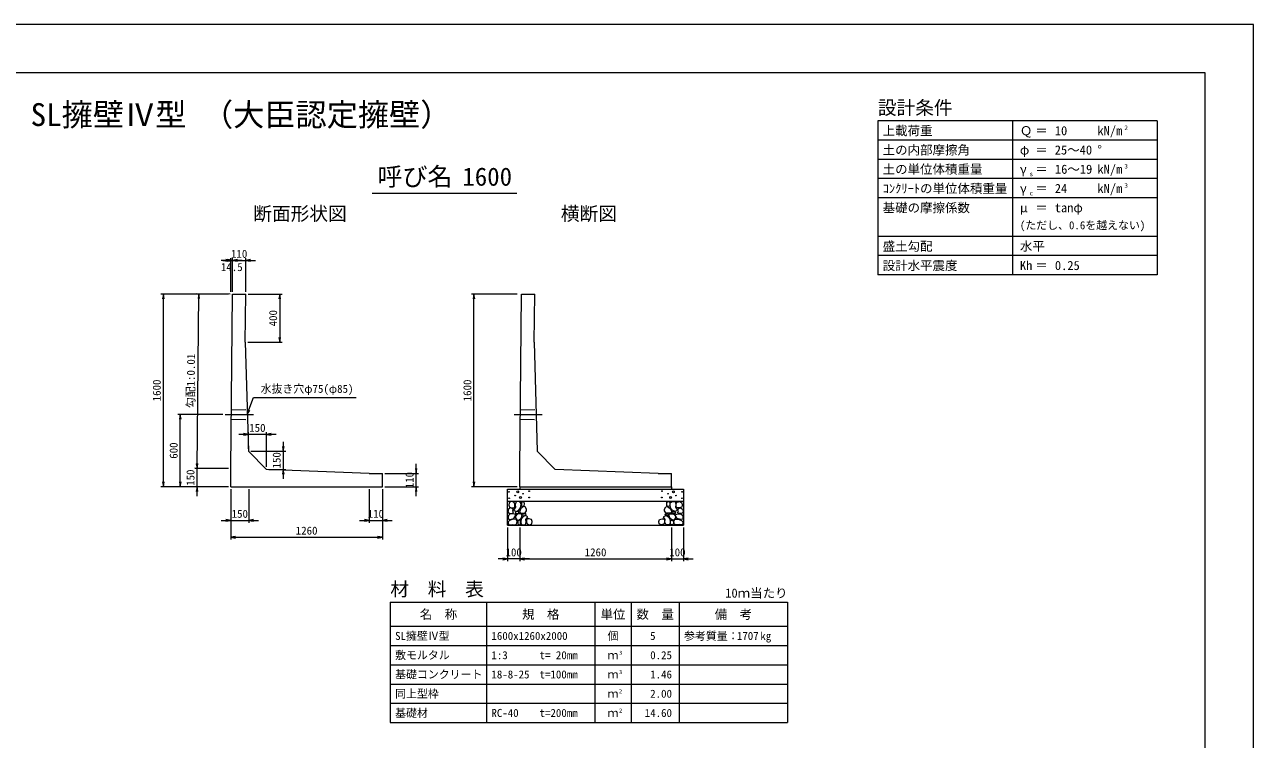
# Model space of a CAD drawing. Units: millimetres at full size, sheet at 1:20. Extents: x 0 to 16820, y 0 to 11880.
# Drawn here: x 6612 to 16820, y 5940 to 11880 of the extents above; entities that cross this region are included whole.
import ezdxf
from ezdxf.enums import TextEntityAlignment as Align

# ---------------------------------------------------------------- set-up
doc = ezdxf.new("R2010")
doc.units = ezdxf.units.MM
doc.header["$LTSCALE"] = 20
doc.linetypes.add('CHAIN', pattern=[18.5, 12, -1.5, 3.5, -1.5])
doc.linetypes.add('DASHED_SPACED', pattern=[12, 6, -6])
for name, color, linetype, lineweight in [('D-BMK', 2, 'CHAIN', 13), ('D-DCR-HCHn', 4, 'Continuous', 9), ('D-MTR-FRAM', 7, 'Continuous', 13), ('D-MTR-LINE', 7, 'Continuous', 13), ('D-STR-DIM', 7, 'Continuous', 13), ('D-STR-STRn', 1, 'Continuous', 13), ('D-STR-TXT', 7, 'Continuous', 13), ('D-TTL', 2, 'Continuous', 13), ('D-TTL-FRAM', 2, 'Continuous', 13), ('D-TTL-LINE', 7, 'Continuous', 13), ('D-TTL-TXT', 7, 'Continuous', 13)]:
    doc.layers.add(name, color=color, linetype=linetype, lineweight=lineweight)
doc.layers.add('D-MTR', color=7, linetype='Continuous')
doc.layers.add('D-MTR-TXT', color=7, linetype='Continuous')
doc.styles.add('ＭＳ ゴシック', font='')
doc.styles.get('ＭＳ ゴシック').set_extended_font_data('MS Gothic')

# ---------------------------------------------------------------- blocks, each defined once
blk = doc.blocks.new('open_arrow')
at = {"color": 0, "linetype": 'Continuous', "lineweight": -2}
blk.add_lwpolyline([(7.5, 1.25), (0, 0), (7.5, -1.25)], dxfattribs=at)

msp = doc.modelspace()

# ---------------------------------------------------------------- linework, layer by layer
at = {"layer": 'D-BMK'}
for p, q in [((8279.5, 8640), (8512.36, 8640)), ((10679.5, 8640), (10912.36, 8640))]:
    msp.add_line(p, q, dxfattribs=at)
at = {"layer": 'D-DCR-HCHn'}
for points in [[(10632.28, 7853.81), (10625.35, 7833), (10634.59, 7819.14), (10657.71, 7816.82), (10673.49, 7823.6), (10666.95, 7839.94), (10671.58, 7849.18), (10662.33, 7858.43), (10648.46, 7863.05)], [(10676.2, 7911.59), (10655.4, 7916.22), (10636.9, 7906.97), (10634.59, 7886.17), (10639.21, 7869.99), (10662.33, 7863.05), (10678.51, 7863.05), (10685.44, 7874.61), (10685.44, 7900.04)], [(10694.69, 7913.91), (10687.76, 7893.1), (10690.07, 7869.99), (10673.89, 7844.56), (10694.69, 7833), (10717.8, 7844.56), (10731.67, 7863.05), (10736.3, 7893.1), (10731.67, 7909.28), (10717.8, 7916.22)], [(10733.98, 7858.43), (10722.43, 7830.69), (10731.67, 7819.14), (10759.41, 7819.14), (10770.97, 7823.76), (10782.53, 7839.94), (10782.53, 7853.81), (10770.97, 7872.3), (10757.1, 7874.61)], [(10738.61, 7909.28), (10738.61, 7881.55), (10750.16, 7874.61), (10761.72, 7881.55), (10764.03, 7897.73), (10761.72, 7911.59), (10745.54, 7916.22)], [(11976.02, 7858.43), (11987.57, 7830.69), (11978.33, 7819.14), (11950.59, 7819.14), (11939.03, 7823.76), (11927.47, 7839.94), (11927.47, 7853.81), (11939.03, 7872.3), (11952.9, 7874.61)], [(11971.39, 7909.28), (11971.39, 7881.55), (11959.84, 7874.61), (11948.28, 7881.55), (11945.97, 7897.73), (11948.28, 7911.59), (11964.46, 7916.22)], [(12015.31, 7913.91), (12022.24, 7893.1), (12019.93, 7869.99), (12036.11, 7844.56), (12015.31, 7833), (11992.2, 7844.56), (11978.33, 7863.05), (11973.7, 7893.1), (11978.33, 7909.28), (11992.2, 7916.22)], [(12033.8, 7911.59), (12054.6, 7916.22), (12073.1, 7906.97), (12075.41, 7886.17), (12070.79, 7869.99), (12047.67, 7863.05), (12031.49, 7863.05), (12024.56, 7874.61), (12024.56, 7900.04)], [(12077.72, 7853.81), (12084.65, 7833), (12075.41, 7819.14), (12052.29, 7816.82), (12036.51, 7823.6), (12043.05, 7839.94), (12038.42, 7849.18), (12047.67, 7858.43), (12061.54, 7863.05)], [(10676.16, 7777.01), (10693.28, 7802.69), (10691.14, 7809.11), (10667.59, 7815.53), (10646.19, 7813.39), (10631.21, 7800.55), (10629.07, 7785.57), (10631.21, 7770.59), (10648.33, 7766.31)], [(10684.72, 7723.5), (10699.7, 7729.92), (10703.98, 7751.33), (10695.42, 7766.31), (10680.44, 7770.59), (10661.17, 7768.45), (10639.77, 7759.89), (10629.07, 7747.05), (10629.07, 7732.06), (10635.49, 7723.5), (10661.17, 7725.64)], [(10699.31, 7833), (10687.76, 7823.76), (10692.38, 7816.82), (10708.56, 7816.82), (10715.49, 7819.14), (10720.12, 7828.38), (10713.18, 7835.32)], [(10736.08, 7777.01), (10746.78, 7802.69), (10738.22, 7813.39), (10712.54, 7813.39), (10701.84, 7809.11), (10691.14, 7794.13), (10691.14, 7781.29), (10701.84, 7764.17), (10714.68, 7762.03)], [(10731.8, 7729.92), (10731.8, 7755.61), (10721.1, 7762.03), (10710.4, 7755.61), (10708.26, 7740.62), (10710.4, 7727.78), (10725.38, 7723.5)], [(10772.47, 7725.64), (10778.89, 7744.91), (10776.75, 7766.31), (10791.73, 7789.85), (10772.47, 7800.55), (10751.06, 7789.85), (10738.22, 7772.73), (10733.94, 7744.91), (10738.22, 7729.92), (10751.06, 7723.5)], [(10768.19, 7800.55), (10778.89, 7809.11), (10774.61, 7815.53), (10759.62, 7815.53), (10753.2, 7813.39), (10748.92, 7804.83), (10755.34, 7798.41)], [(10789.59, 7727.78), (10808.85, 7723.5), (10825.97, 7732.06), (10828.11, 7751.33), (10823.83, 7766.31), (10802.43, 7772.73), (10787.45, 7772.73), (10781.03, 7762.03), (10781.03, 7738.48)], [(11920.41, 7727.78), (11901.15, 7723.5), (11884.03, 7732.06), (11881.89, 7751.33), (11886.17, 7766.31), (11907.57, 7772.73), (11922.55, 7772.73), (11928.97, 7762.03), (11928.97, 7738.48)], [(11937.53, 7725.64), (11931.11, 7744.91), (11933.25, 7766.31), (11918.27, 7789.85), (11937.53, 7800.55), (11958.94, 7789.85), (11971.78, 7772.73), (11976.06, 7744.91), (11971.78, 7729.92), (11958.94, 7723.5)], [(11941.81, 7800.55), (11931.11, 7809.11), (11935.39, 7815.53), (11950.38, 7815.53), (11956.8, 7813.39), (11961.08, 7804.83), (11954.66, 7798.41)], [(11973.92, 7777.01), (11963.22, 7802.69), (11971.78, 7813.39), (11997.46, 7813.39), (12008.16, 7809.11), (12018.86, 7794.13), (12018.86, 7781.29), (12008.16, 7764.17), (11995.32, 7762.03)], [(11978.2, 7729.92), (11978.2, 7755.61), (11988.9, 7762.03), (11999.6, 7755.61), (12001.74, 7740.62), (11999.6, 7727.78), (11984.62, 7723.5)], [(12010.69, 7833), (12022.24, 7823.76), (12017.62, 7816.82), (12001.44, 7816.82), (11994.51, 7819.14), (11989.88, 7828.38), (11996.82, 7835.32)], [(12025.28, 7723.5), (12010.3, 7729.92), (12006.02, 7751.33), (12014.58, 7766.31), (12029.56, 7770.59), (12048.83, 7768.45), (12070.23, 7759.89), (12080.93, 7747.05), (12080.93, 7732.06), (12074.51, 7723.5), (12048.83, 7725.64)], [(12033.84, 7777.01), (12016.72, 7802.69), (12018.86, 7809.11), (12042.41, 7815.53), (12063.81, 7813.39), (12078.79, 7800.55), (12080.93, 7785.57), (12078.79, 7770.59), (12061.67, 7766.31)]]:
    msp.add_lwpolyline(points, close=True, dxfattribs=at)
for centre, radius in [((10635.73, 7997.43), 3), ((10687.29, 7965.76), 3), ((10708.34, 7997.43), 7.5), ((10752.71, 7981.64), 3), ((10803.13, 8003.48), 3), ((11906.87, 8003.48), 3), ((11957.29, 7981.64), 3), ((12001.66, 7997.43), 7.5), ((12022.71, 7965.76), 3), ((12074.27, 7997.43), 3), ((10636.87, 7943.92), 3), ((10731.66, 7949.97), 7.5), ((10804.27, 7949.97), 3), ((11905.73, 7949.97), 3), ((11978.34, 7949.97), 7.5), ((12073.13, 7943.92), 3)]:
    msp.add_circle(centre, radius, dxfattribs=at)
at = {"layer": 'D-MTR-FRAM'}
for p, q in [((9650, 7080), (12950, 7080)), ((9650, 7080), (9650, 6080)), ((12950, 7080), (12950, 6080)), ((9650, 6080), (12950, 6080))]:
    msp.add_line(p, q, dxfattribs=at)
at = {"layer": 'D-MTR-LINE'}
for p, q in [((10450, 7080), (10450, 6080)), ((11350, 7080), (11350, 6080)), ((11650, 7080), (11650, 6080)), ((12050, 7080), (12050, 6080)), ((9650, 6880), (12950, 6880)), ((9650, 6720), (12950, 6720)), ((9650, 6560), (12950, 6560)), ((9650, 6400), (12950, 6400)), ((9650, 6240), (12950, 6240))]:
    msp.add_line(p, q, dxfattribs=at)
at = {"layer": 'D-STR-DIM'}
for p, q in [((8419.5, 9920), (8245, 9920)), ((8259.5, 9920), (8529.51, 9920)), ((8325, 9660), (8325, 9940)), ((8339.5, 9660), (8339.5, 9940)), ((8339.5, 9660), (8339.5, 9940)), ((8449.51, 9660), (8449.51, 9940)), ((8305, 9640), (7745, 9640)), ((7765, 8040), (7765, 9640)), ((8319.5, 9640.2), (8040.01, 9642.99)), ((8045.51, 8192.79), (8060.01, 9642.79)), ((8469.51, 9640), (8751.51, 9640)), ((8731.51, 9640), (8731.51, 9240)), ((10705, 9640), (10325, 9640)), ((10345, 8040), (10345, 9640)), ((8465.51, 9240), (8751.51, 9240)), ((8259.5, 8640), (7885, 8640)), ((7905, 8040), (7905, 8640)), ((8700.95, 8474.16), (8390.95, 8474.16)), ((8470.95, 8354.16), (8470.95, 8494.16)), ((8620.95, 8204.16), (8620.95, 8494.16)), ((8760.95, 8414.16), (8760.95, 8104.16)), ((8045, 7960), (8045, 8270)), ((8490.95, 8334.16), (8780.95, 8334.16)), ((8305, 8190), (8025, 8190)), ((8305, 8190.2), (8025.51, 8192.99)), ((8640.95, 8184.16), (8780.95, 8184.16)), ((9865, 7960), (9865, 8230)), ((9605, 8150), (9885, 8150)), ((8305, 8040), (7745, 8040)), ((8305, 8040), (7885, 8040)), ((8305, 8040), (8025, 8040)), ((8325, 8020), (8325, 7740)), ((8325, 8020), (8325, 7600)), ((8475, 8020), (8475, 7740)), ((9475, 8020), (9475, 7740)), ((9585, 8020), (9585, 7600)), ((9585, 8020), (9585, 7740)), ((9605, 8040), (9885, 8040)), ((10705, 8040), (10325, 8040)), ((8245, 7760), (8555, 7760)), ((9395, 7760), (9665, 7760)), ((10625, 7700), (10625, 7420)), ((10725, 7700), (10725, 7420)), ((10725, 7700), (10725, 7420)), ((11985, 7700), (11985, 7420)), ((11985, 7700), (11985, 7420)), ((12085, 7700), (12085, 7420)), ((8325, 7620), (9585, 7620)), ((10805, 7440), (10545, 7440)), ((10725, 7440), (11985, 7440)), ((11905, 7440), (12165, 7440))]:
    msp.add_line(p, q, dxfattribs=at)
at = {"layer": 'D-STR-STRn'}
for p, q in [((8325, 8190), (8339.5, 9640)), ((8339.5, 9640), (8449.51, 9640)), ((8445.51, 9240), (8449.51, 9640)), ((10725, 8190), (10739.5, 9640)), ((10739.5, 9640), (10849.51, 9640)), ((10845.51, 9240), (10849.51, 9640)), ((8445.51, 9240), (8470.95, 8334.16)), ((10845.51, 9240), (10870.95, 8334.16)), ((8620.95, 8184.16), (8470.95, 8334.16)), ((11020.95, 8184.16), (10870.95, 8334.16)), ((8325, 8040), (8325, 8190)), ((9475, 8150), (8620.95, 8184.16)), ((10725, 8040), (10725, 8190)), ((11875, 8150), (11020.95, 8184.16)), ((9475, 8150), (9585, 8150)), ((9585, 8040), (9585, 8150)), ((11875, 8150), (11985, 8150)), ((11985, 8040), (11985, 8150)), ((8325, 8040), (9585, 8040)), ((10625, 7720), (10625, 8020)), ((10625, 8020), (12085, 8020)), ((10725, 8040), (11985, 8040)), ((10725, 8040), (10725, 8020)), ((11985, 8040), (11985, 8020)), ((12085, 8020), (12085, 7720)), ((10625, 7920), (12085, 7920)), ((10625, 7720), (12085, 7720))]:
    msp.add_line(p, q, dxfattribs=at)
at = {"layer": 'D-STR-STRn', "linetype": 'DASHED_SPACED'}
for p, q in [((8329.88, 8677.5), (8461.17, 8682.49)), ((10729.88, 8677.5), (10861.17, 8682.49)), ((8329.13, 8602.5), (8463.55, 8597.49)), ((10729.13, 8602.5), (10863.55, 8597.49))]:
    msp.add_line(p, q, dxfattribs=at)
at = {"layer": 'D-STR-TXT'}
msp.add_lwpolyline([(8462.36, 8640), (8475.87, 8677.65), (8512.62, 8780), (9365.71, 8780)], dxfattribs=at)
at = {"layer": 'D-TTL'}
for points in [[(0, 0), (16820, 0), (16820, 11880), (0, 11880)], [(400, 400), (16420, 400), (16420, 11480), (400, 11480)]]:
    msp.add_lwpolyline(points, close=True, dxfattribs=at)
at = {"layer": 'D-TTL-FRAM'}
for p, q in [((16020, 11080), (13700, 11080)), ((13700, 11080), (13700, 9800)), ((16020, 11080), (16020, 9800)), ((16020, 9800), (13700, 9800))]:
    msp.add_line(p, q, dxfattribs=at)
at = {"layer": 'D-TTL-LINE'}
for p, q in [((14820, 11080), (14820, 9800)), ((16020, 10920), (13700, 10920)), ((16020, 10760), (13700, 10760)), ((16020, 10600), (13700, 10600)), ((16020, 10440), (13700, 10440)), ((16020, 10120), (13700, 10120)), ((16020, 9960), (13700, 9960))]:
    msp.add_line(p, q, dxfattribs=at)
at = {"layer": 'D-TTL-TXT'}
msp.add_line((9500, 10480), (10700, 10480), dxfattribs=at)

# ---------------------------------------------------------------- block references
at = {"layer": 'D-STR-DIM', "xscale": 5.33, "yscale": 5.33}
for p, rotation in [((8325, 9920), 180), ((8339.5, 9920), 180), ((7765, 9640), 270), ((8060.01, 9642.79), 269.4), ((8731.51, 9640), 270), ((10345, 9640), 270), ((8731.51, 9240), 90), ((7905, 8640), 270), ((8470.95, 8474.16), 180), ((8760.95, 8334.16), 90), ((8045, 8190), 90), ((8045.51, 8192.79), 89.4), ((8760.95, 8184.16), 270), ((9865, 8150), 90), ((7765, 8040), 90), ((7905, 8040), 90), ((10345, 8040), 90), ((8045, 8040), 270), ((9865, 8040), 270), ((8325, 7760), 180), ((9475, 7760), 180), ((9585, 7620), 180), ((10625, 7440), 180), ((11985, 7440), 180), ((11985, 7440), 180)]:
    msp.add_blockref('open_arrow', p, dxfattribs=dict(at, rotation=rotation))
for p in [(8339.5, 9920), (8449.51, 9920), (8620.95, 8474.16), (8475, 7760), (9585, 7760), (8325, 7620), (10725, 7440), (10725, 7440), (12085, 7440)]:
    msp.add_blockref('open_arrow', p, dxfattribs=at)
at = {"layer": 'D-STR-TXT', "xscale": 5.33, "yscale": 5.33, "rotation": 70.3}
msp.add_blockref('open_arrow', (8462.36, 8640), dxfattribs=at)

# ---------------------------------------------------------------- texts
at = {"layer": 'D-MTR', "style": 'ＭＳ ゴシック'}
msp.add_text('材\u3000料\u3000表', height=113.9, dxfattribs=at).set_placement((9650, 7098.15), align=Align.BOTTOM_LEFT)
msp.add_text('10ｍ当たり', height=75.95, dxfattribs=at).set_placement((12950, 7095.43), align=Align.BOTTOM_RIGHT)
at = {"layer": 'D-MTR-TXT', "style": 'ＭＳ ゴシック'}
for s, height, p in [('名\u3000称', 75.95, (10050, 6980)), ('規\u3000格', 75.95, (10900, 6980)), ('単位', 75.95, (11500, 6980)), ('数\u3000量', 75.95, (11850, 6980)), ('備\u3000考', 75.95, (12500, 6980)), ('個', 66.46, (11500, 6800)), ('ｍ', 66.46, (11500, 6640)), ('ｍ', 66.46, (11500, 6480)), ('ｍ', 66.46, (11500, 6320)), ('ｍ', 66.46, (11500, 6160))]:
    msp.add_text(s, height=height, dxfattribs=at).set_placement(p, align=Align.MIDDLE_CENTER)
for s, p in [('SL擁壁Ⅳ型', (9690, 6800)), ('参考質量：    kg', (12090, 6800)), ('1600x1260x2000', (10490, 6800)), ('敷モルタル', (9690, 6640)), ('1:3', (10490, 6640)), ('t= 20mm', (10890, 6640)), ('基礎コンクリート', (9690, 6480)), ('18-8-25', (10490, 6480)), ('t=100mm', (10890, 6480)), ('同上型枠', (9690, 6320)), ('基礎材', (9690, 6160)), ('RC-40', (10490, 6160)), ('t=200mm', (10890, 6160))]:
    msp.add_text(s, height=66.46, dxfattribs=at).set_placement(p, align=Align.MIDDLE_LEFT)
for s, p in [('5', (11853.55, 6800)), ('1707', (12710, 6800)), ('0.25', (11990, 6640)), ('1.46', (11990, 6480)), ('2.00', (11990, 6320)), ('14.60', (11990, 6160))]:
    msp.add_text(s, height=66.46, dxfattribs=at).set_placement(p, align=Align.MIDDLE_RIGHT)
for s, p in [('3', (11550, 6633.63)), ('3', (11550, 6473.63)), ('2', (11550, 6313.63)), ('2', (11550, 6153.63))]:
    msp.add_text(s, height=33.23, dxfattribs=at).set_placement(p, align=Align.BOTTOM_LEFT)
at = {"layer": 'D-STR-DIM', "style": 'ＭＳ ゴシック'}
for s, p in [('110', (8394.5, 9975)), ('14.5', (8333.25, 9865)), ('150', (8545.95, 8529.16)), ('150', (8400, 7815)), ('110', (9530, 7815)), ('1260', (8955, 7675)), ('100', (10675, 7495)), ('1260', (11355, 7495)), ('100', (12035, 7495))]:
    msp.add_text(s, height=66.46, dxfattribs=at).set_placement(p, align=Align.MIDDLE_CENTER)
for s, rotation, p in [('400', 90, (8676.51, 9440)), ('勾配1:0.01', 89.427, (7992.61, 8918.4)), ('1600', 90, (7710, 8840)), ('1600', 90, (10290, 8840)), ('600', 90, (7850, 8340)), ('150', 90, (8705.95, 8259.16)), ('150', 90, (7990, 8115)), ('110', 90, (9810, 8095))]:
    msp.add_text(s, height=66.46, rotation=rotation, dxfattribs=at).set_placement(p, align=Align.MIDDLE_CENTER)
at = {"layer": 'D-STR-TXT', "style": 'ＭＳ ゴシック'}
msp.add_text('水抜き穴φ75(φ85)', height=66.46, dxfattribs=at).set_placement((8572.62, 8800), align=Align.BOTTOM_LEFT)
at = {"layer": 'D-TTL-TXT', "style": 'ＭＳ ゴシック'}
for s, height, p in [('SL擁壁Ⅳ型 （大臣認定擁壁）', 189.9, (8410, 10980)), ('呼び名', 151.9, (9855, 10495)), ('1600', 151.9, (10455, 10495)), ('断面形状図', 113.9, (8900, 10218.15)), ('横断図', 113.9, (11300, 10218.15))]:
    msp.add_text(s, height=height, dxfattribs=at).set_placement(p, align=Align.BOTTOM_CENTER)
for s, height, p in [('設計条件', 113.9, (13700, 11098.15)), ('上載荷重', 75.95, (13740, 10937.43)), ('Ｑ', 75.95, (14880, 10937.43)), ('kN/m', 75.95, (15524, 10937.43)), ('2', 37.98, (15748, 10992.72)), ('＝', 75.95, (15008, 10937.43)), ('土の内部摩擦角', 75.95, (13740, 10777.43)), ('φ', 75.95, (14880, 10777.43)), ('＝', 75.95, (15008, 10777.43)), ('25～40', 75.95, (15169.6, 10777.43)), ('°', 75.95, (15524, 10777.43)), ('土の単位体積重量', 75.95, (13740, 10617.43)), ('kN/m', 75.95, (15524, 10617.43)), ('3', 37.98, (15748, 10672.72)), ('γ', 75.95, (14880, 10617.43)), ('s', 37.98, (14960, 10608.72)), ('＝', 75.95, (15008, 10617.43)), ('ｺﾝｸﾘｰﾄの単位体積重量', 75.95, (13740, 10457.43)), ('γ', 75.95, (14880, 10457.43)), ('＝', 75.95, (15008, 10457.43)), ('kN/m', 75.95, (15524, 10457.43)), ('3', 37.98, (15748, 10512.72)), ('c', 37.98, (14960, 10448.72)), ('基礎の摩擦係数', 75.95, (13740, 10297.43)), ('μ', 75.95, (14880, 10297.43)), ('＝', 75.95, (15008, 10297.43)), ('tanφ', 75.95, (15169.6, 10297.43)), ('(ただし、0.6を越えない)', 66.46, (14880, 10159.25)), ('盛土勾配', 75.95, (13740, 9977.43)), ('水平', 75.95, (14880, 9977.43)), ('設計水平震度', 75.95, (13740, 9817.43)), ('Kh', 75.95, (14880, 9817.43)), ('＝', 75.95, (15008, 9817.43))]:
    msp.add_text(s, height=height, dxfattribs=at).set_placement(p, align=Align.BOTTOM_LEFT)
for s, p in [('10', (15273.56, 10937.43)), ('16～19', (15481.48, 10617.43)), ('24', (15273.56, 10457.43)), ('0.25', (15377.52, 9817.43))]:
    msp.add_text(s, height=75.95, dxfattribs=at).set_placement(p, align=Align.BOTTOM_RIGHT)

doc.saveas('drawing.dxf')
